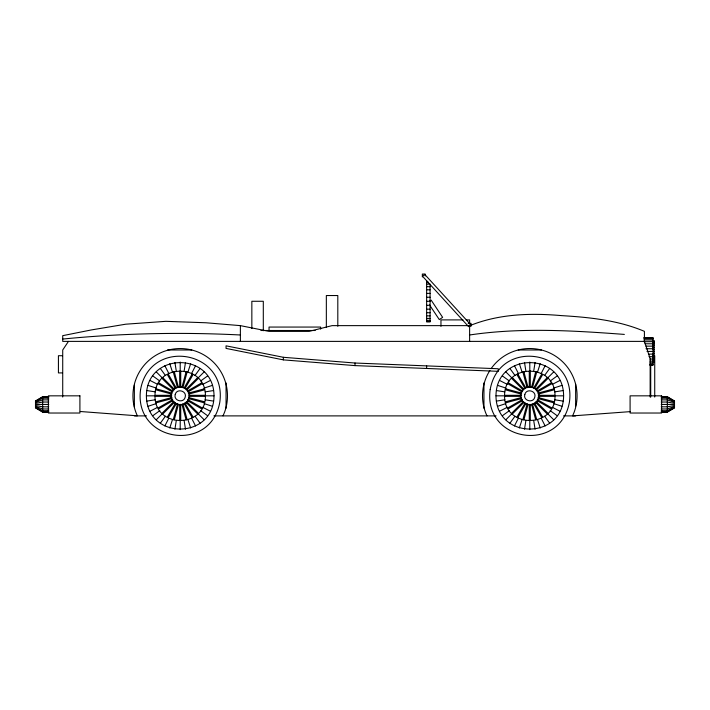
<?xml version="1.0" encoding="UTF-8"?>
<svg xmlns="http://www.w3.org/2000/svg" width="710" height="710" viewBox="0 0 710 710"><rect width="100%" height="100%" fill="white"/><g stroke="black" fill="none" stroke-linecap="round" stroke-linejoin="round"><path stroke-width="1.06" d="M146.393 395.834C146.588 351.556 213.825 351.556 214.021 395.834C213.825 440.111 146.588 440.111 146.393 395.834L154.993 395.834C154.425 363.005 205.989 363.005 205.421 395.834C205.989 428.662 154.425 428.662 154.993 395.834M495.979 395.834C496.175 351.556 563.412 351.556 563.607 395.834C563.412 440.111 496.175 440.111 495.979 395.834L504.579 395.834C504.011 363.005 555.575 363.005 555.007 395.834C555.575 428.662 504.011 428.662 504.579 395.834M174.917 429.23L176.257 420.737M184.147 370.931L185.496 362.437M524.504 429.23L525.853 420.737M533.742 370.931L535.083 362.437M169.761 427.988L172.415 419.814M187.999 371.854L190.653 363.671M519.347 427.988L522.001 419.814M537.585 371.854L540.239 363.671M223.02 415.891L224.635 412.004A47.277 47.277 0 0 0 178.148 348.601A47.277 47.277 0 0 0 137.358 415.811L80.292 411.507M164.853 425.964L168.758 418.296M191.656 373.362L195.561 365.703M514.439 425.964L518.344 418.296M541.242 373.362L545.147 365.703M68.453 341.386L62.72 349.986L62.72 397.032M160.336 423.187L165.386 416.237M195.028 375.43L200.078 368.481M509.922 423.187L514.972 416.237M544.614 375.43L549.664 368.481M156.298 419.743L162.377 413.664M198.037 378.004L204.116 371.925M505.884 419.743L511.963 413.664M547.623 378.004L553.702 371.925M470.597 324.577L468.476 326.511L422.636 276.359L424.749 274.424L470.757 324.754L468.644 326.689M152.854 415.705L159.803 410.655M200.61 381.013L207.56 375.963M502.44 415.705L509.389 410.655M550.197 381.013L557.146 375.963M429.506 301.271L431.174 300.161L442.632 317.352L439.295 319.58L429.639 305.096M48.804 396.695L42.662 396.695L35.5 400.99L35.5 407.868L42.662 412.164L48.804 412.164M661.196 412.164L667.338 412.164L674.5 407.868L674.5 400.99L667.338 396.695L661.196 396.695M35.5 401.159L42.662 397.067L48.804 397.067M674.5 407.7L667.338 411.791L661.196 411.791M150.076 411.188L157.735 407.283M202.678 384.385L210.337 380.48M499.662 411.188L507.322 407.283M552.265 384.385L559.924 380.48M35.5 401.647L42.662 398.168L48.804 398.168M674.5 407.212L667.338 410.691L661.196 410.691M35.5 402.41L42.662 399.881L48.804 399.881M674.5 406.448L667.338 408.978L661.196 408.978M148.053 406.28L156.227 403.626M204.187 388.042L212.361 385.388M497.639 406.28L505.813 403.626M553.773 388.042L561.947 385.388M470.677 325.313C499.512 313.855 530.778 312.95 561.317 315.604C589.513 317.299 618.153 320.219 644.414 331.357L644.414 341.386L650.147 358.586L650.147 396.988M35.5 403.369L42.662 402.037L48.804 402.037M674.5 405.49L667.338 406.821L661.196 406.821M146.81 401.123L155.304 399.774M205.11 391.885L213.603 390.544M496.397 401.123L504.89 399.774M554.696 391.885L563.19 390.544M469.621 334.987C520.838 327.363 572.934 330.576 624.356 334.41M62.72 339.06C121.756 333.247 181.139 331.978 240.379 334.987M630.489 411.614L572.606 415.891L574.221 412.004A47.277 47.277 0 0 0 491.063 368.712M426.639 282.207L428.352 282.207M426.639 284.115L430.074 284.115L430.074 321.905L426.639 321.905L426.639 280.645M426.639 286.68L430.074 286.68M426.639 289.813L430.074 289.813M426.639 293.381L430.074 293.381M426.639 297.25L430.074 297.25M426.639 301.271L430.074 301.271M426.639 305.3L430.074 305.3M426.639 309.169L430.074 309.169M426.639 312.737L430.074 312.737M426.639 315.861L430.074 315.861M426.639 318.426L430.074 318.426M463.009 319.899L440.963 319.899L440.963 326.343M466.31 319.899L469.621 319.899L469.621 323.121M426.639 320.334L430.074 320.334M426.639 321.506L430.074 321.506M468.183 323.334L471.049 323.334L471.049 326.201L469.141 326.201M469.621 325.633L332.076 325.633L309.152 331.357L269.037 331.357L240.379 325.633L205.998 322.766L165.883 321.328L125.759 324.195L91.377 329.928L62.72 335.661L62.72 341.386L644.414 341.386M260.952 330.496L315.169 330.496M643.979 337.667L653.005 337.667L653.005 365.171L649.996 365.171M643.979 337.924L653.005 337.924M643.979 338.714L653.005 338.714M643.979 339.983L653.005 339.983M652.721 340.818L654.159 340.818L654.159 362.02L652.721 362.02M652.721 341.022L654.159 341.022M643.979 341.696L654.159 341.625M652.721 342.602L654.159 342.602M644.982 343.773L653.005 343.773M652.721 343.924L654.159 343.924M652.721 345.53L654.159 345.53M645.985 346.152L653.005 346.152M652.721 347.359L654.159 347.359M645.985 348.734L653.005 348.734M652.721 349.347L654.159 349.347M167.498 349.986L191.806 349.986M518.193 349.986L541.393 349.986M646.987 351.414L654.159 351.414M652.721 353.482L654.159 353.482M648.993 354.104L653.005 354.104M652.721 355.479L654.159 355.479M62.515 355.719L58.424 355.719L58.424 372.91L62.515 372.91M648.993 356.677L653.005 356.677M652.721 357.308L654.159 357.308M652.721 358.914L654.159 358.914M649.996 359.056L653.005 359.056M652.721 360.236L654.159 360.236M649.996 361.142L654.159 361.212M652.721 361.816L654.159 361.816M649.996 362.854L653.005 362.854M649.996 364.123L653.005 364.123M649.996 364.904L653.005 364.904M205.421 395.834L214.021 395.834M555.007 395.834L563.607 395.834M661.196 397.067L667.338 397.067L674.5 401.159M661.196 398.168L667.338 398.168L674.5 401.647M661.196 399.881L667.338 399.881L674.5 402.41M661.196 402.037L667.338 402.037L674.5 403.369M35.5 404.434L48.804 404.434M661.196 404.434L674.5 404.434M48.804 406.821L42.662 406.821L35.5 405.49M48.804 408.978L42.662 408.978L35.5 406.448M48.804 410.691L42.662 410.691L35.5 407.212M48.804 411.791L42.662 411.791L35.5 407.7M134.359 415.891L146.508 415.891M213.905 415.891L496.095 415.891M563.491 415.891L575.641 415.891M355 363.023L498.269 368.756L498.269 371.33L355 365.606L283.361 359.872L226.055 348.406L226.055 345.832L283.361 357.29L355 363.023L355 365.606M496.397 390.544L504.89 391.885M554.696 399.774L563.19 401.123M146.81 390.544L155.304 391.885M205.11 399.774L213.603 401.123M497.639 385.388L505.813 388.042M553.773 403.626L561.947 406.28M148.053 385.388L156.227 388.042M204.187 403.626L212.361 406.28M499.662 380.48L507.322 384.385M552.265 407.283L559.924 411.188M150.076 380.48L157.735 384.385M202.678 407.283L210.337 411.188M502.44 375.963L509.389 381.013M550.197 410.655L557.146 415.705M152.854 375.963L159.803 381.013M200.61 410.655L207.56 415.705M505.884 371.925L511.963 378.004M547.623 413.664L553.702 419.743M156.298 371.925L162.377 378.004M198.037 413.664L204.116 419.743M509.922 368.481L514.972 375.43M544.614 416.237L549.664 423.187M160.336 368.481L165.386 375.43M195.028 416.237L200.078 423.187M514.439 365.703L518.344 373.362M541.242 418.296L545.147 425.964M164.853 365.703L168.758 373.362M191.656 418.296L195.561 425.964M486.98 415.891L486.945 415.811A47.277 47.277 0 0 1 489.927 370.416M519.347 363.671L522.001 371.854M537.585 419.814L540.239 427.988M169.761 363.671L172.415 371.854M187.999 419.814L190.653 427.988M524.504 362.437L525.853 370.931M533.742 420.737L535.083 429.23M174.917 362.437L176.257 370.931M184.147 420.737L185.496 429.23M667.338 396.695L667.338 412.164M654.726 355.719L654.726 397.067M650.715 364.079L650.715 397.067M575.641 384.039L575.641 406.005M529.793 362.02L529.793 370.62M529.793 421.048L529.793 429.648M483.945 382.938L483.945 408.206M469.621 325.269L469.621 341.386M426.639 365.89L426.639 368.463M425.201 275.959L425.201 274.051L422.335 274.051L422.335 276.918M337.809 326.263L337.809 295.537L326.343 295.537L326.343 327.363M320.618 329.129L320.618 327.061L269.037 327.061L269.037 330.168M283.361 357.29L283.361 359.872M263.303 330.718L263.303 301.271L251.846 301.271L251.846 328.535M240.379 325.633L240.379 341.386M226.055 382.938L226.055 408.206M180.207 362.02L180.207 370.62M180.207 421.048L180.207 429.648M134.359 385.139L134.359 407.105M42.662 396.695L42.662 412.164M140.58 389.559C133.338 441.815 210.568 454.045 219.825 402.108C227.067 349.852 149.845 337.623 140.58 389.559M490.175 389.559C482.933 441.815 560.154 454.045 569.42 402.108C576.662 349.852 499.432 337.623 490.175 389.559M171.35 393.455C167.871 404.718 186.446 409.697 189.064 398.203C192.543 386.941 173.968 381.971 171.35 393.455M175.228 394.494C173.267 400.83 183.712 403.635 185.186 397.165C187.147 390.837 176.692 388.033 175.228 394.494M520.936 393.455C517.457 404.718 536.032 409.697 538.65 398.203C542.129 386.941 523.554 381.971 520.936 393.455M524.814 394.494C522.853 400.83 533.308 403.635 534.772 397.165C536.733 390.837 526.288 388.033 524.814 394.494M156.537 388.956L156.271 389.95L171.767 394.103L172.033 393.109L156.537 388.956M177.482 403.999L173.329 419.503L174.323 419.77L178.476 404.274L177.482 403.999M186.082 371.898L181.929 387.394L182.931 387.66L187.085 372.164L186.082 371.898M188.647 397.556L188.372 398.558L203.876 402.712L204.143 401.709L188.647 397.556M506.123 388.956L505.857 389.95L521.353 394.103L521.628 393.109L506.123 388.956M527.068 403.999L522.915 419.503L523.918 419.77L528.071 404.274L527.068 403.999M535.677 371.898L531.524 387.394L532.518 387.66L536.671 372.164L535.677 371.898M538.233 397.556L537.967 398.558L553.463 402.712L553.729 401.709L538.233 397.556M159.12 383.063L158.605 383.959L172.503 391.982L173.018 391.086L159.12 383.063M175.459 403.023L167.436 416.921L168.332 417.436L176.355 403.537L175.459 403.023M192.082 374.232L184.059 388.13L184.955 388.645L192.978 374.747L192.082 374.232M187.91 399.686L187.396 400.582L201.294 408.605L201.809 407.709L187.91 399.686M508.706 383.063L508.191 383.959L522.09 391.982L522.604 391.086L508.706 383.063M525.045 403.023L517.022 416.921L517.918 417.436L525.941 403.537L525.045 403.023M541.668 374.232L533.645 388.13L534.541 388.645L542.564 374.747L541.668 374.232M537.497 399.686L536.982 400.582L550.88 408.605L551.395 407.709L537.497 399.686M163.149 378.039L162.412 378.776L173.764 390.118L174.491 389.391L163.149 378.039M173.764 401.549L162.412 412.892L163.149 413.619L174.491 402.277L173.764 401.549M197.265 378.039L185.922 389.391L186.65 390.118L197.992 378.776L197.265 378.039M186.65 401.549L185.922 402.277L197.265 413.619L197.992 412.892L186.65 401.549M512.735 378.039L512.008 378.776L523.35 390.118L524.078 389.391L512.735 378.039M523.35 401.549L512.008 412.892L512.735 413.619L524.078 402.277L523.35 401.549M546.851 378.039L535.509 389.391L536.236 390.118L547.587 378.776L546.851 378.039M536.236 401.549L535.509 402.277L546.851 413.619L547.587 412.892L536.236 401.549M168.332 374.232L167.436 374.747L175.459 388.645L176.355 388.13L168.332 374.232M172.503 399.686L158.605 407.709L159.12 408.605L173.018 400.582L172.503 399.686M201.294 383.063L187.396 391.086L187.91 391.982L201.809 383.959L201.294 383.063M184.955 403.023L184.059 403.537L192.082 417.436L192.978 416.921L184.955 403.023M517.918 374.232L517.022 374.747L525.045 388.645L525.941 388.13L517.918 374.232M522.09 399.686L508.191 407.709L508.706 408.605L522.604 400.582L522.09 399.686M550.88 383.063L536.982 391.086L537.497 391.982L551.395 383.959L550.88 383.063M534.541 403.023L533.645 403.537L541.668 417.436L542.564 416.921L534.541 403.023M174.323 371.898L173.329 372.164L177.482 387.66L178.476 387.394L174.323 371.898M171.767 397.556L156.271 401.709L156.537 402.712L172.033 398.558L171.767 397.556M203.876 388.956L188.372 393.109L188.647 394.103L204.143 389.95L203.876 388.956M182.931 403.999L181.929 404.274L186.082 419.77L187.085 419.503L182.931 403.999M523.918 371.898L522.915 372.164L527.068 387.66L528.071 387.394L523.918 371.898M521.353 397.556L505.857 401.709L506.123 402.712L521.628 398.558L521.353 397.556M553.463 388.956L537.967 393.109L538.233 394.103L553.729 389.95L553.463 388.956M532.518 403.999L531.524 404.274L535.677 419.77L536.671 419.503L532.518 403.999M180.722 371.188L179.692 371.188L179.692 387.234L180.722 387.234L180.722 371.188M530.308 371.188L529.278 371.188L529.278 387.234L530.308 387.234L530.308 371.188M171.607 395.319L155.561 395.319L155.561 396.349L171.607 396.349L171.607 395.319M204.853 395.319L188.807 395.319L188.807 396.349L204.853 396.349L204.853 395.319M521.193 395.319L505.147 395.319L505.147 396.349L521.193 396.349L521.193 395.319M554.439 395.319L538.393 395.319L538.393 396.349L554.439 396.349L554.439 395.319M79.91 395.834L48.395 395.834L48.395 413.025L79.91 413.025L79.91 395.834M661.605 395.834L630.09 395.834L630.09 413.025L661.605 413.025L661.605 395.834M180.722 404.434L179.692 404.434L179.692 420.48L180.722 420.48L180.722 404.434M530.308 404.434L529.278 404.434L529.278 420.48L530.308 420.48L530.308 404.434"/></g></svg>
